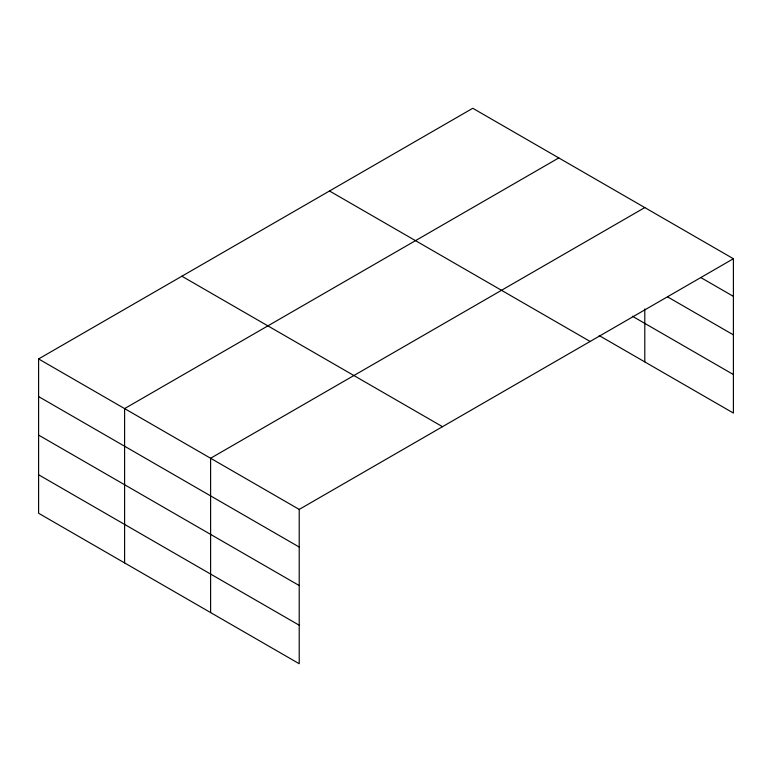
<?xml version="1.0" encoding="UTF-8"?>
<svg xmlns="http://www.w3.org/2000/svg" width="772" height="772" viewBox="0 0 772 772"><rect width="100%" height="100%" fill="white"/><g stroke="black" fill="none" stroke-linecap="round" stroke-linejoin="round"><path stroke-width="1.16" d="M599.197 335.579L733.4 413.059L733.4 258.736L472.782 108.273L38.6 358.941L38.6 513.264L299.218 663.727L299.218 509.414L38.6 358.941M558.783 157.922L124.601 408.6L124.601 562.913M644.794 207.581L210.611 458.25L210.611 612.572M299.218 509.414L733.4 258.736M701.082 277.717L733.4 296.371M667.722 296.959L733.4 334.874M632.355 316.211L733.4 374.545M329.499 190.993L590.117 341.456M181.883 276.222L442.501 426.684M38.6 396.576L299.218 547.049M38.6 435.08L299.218 585.552M38.6 474.761L299.218 625.223M644.794 308.964L644.794 361.894"/></g></svg>
